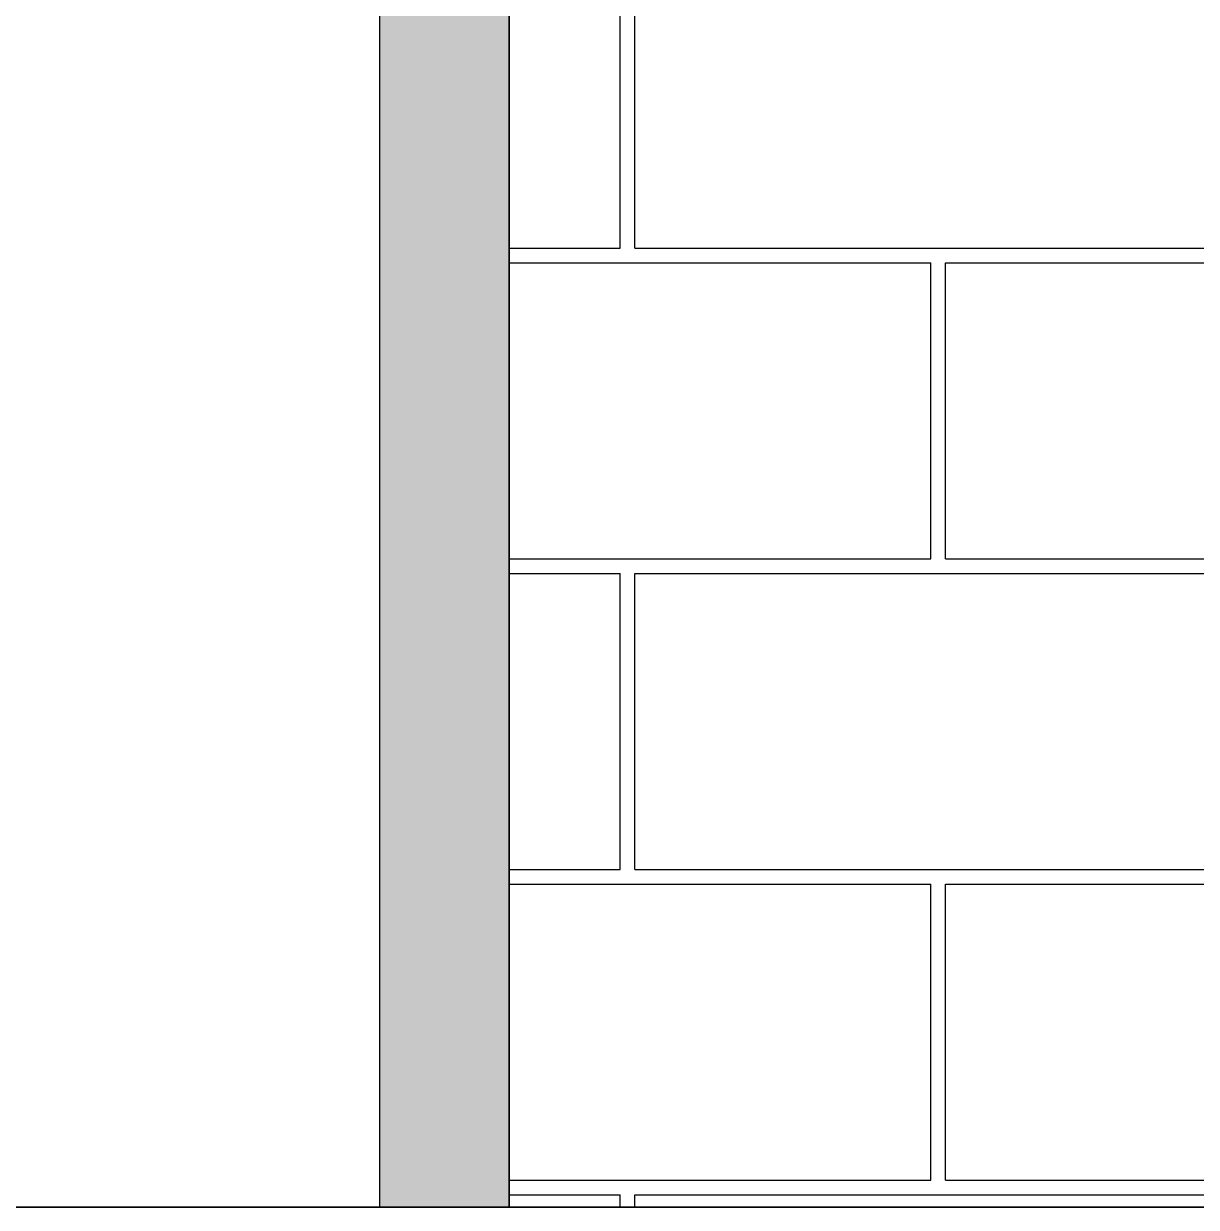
# Model space of a CAD drawing. Header units: inches. Extents: x 315041 to 662841, y -45540 to -35018.
# Drawn here: x 333323.7 to 333384.1, y -38110.2 to -38049.3 of the extents above; entities that cross this region are included whole.
import ezdxf

# ---------------------------------------------------------------- set-up
doc = ezdxf.new("R2010")
doc.units = ezdxf.units.IN
doc.header["$MEASUREMENT"] = 0
doc.layers.add('0_HATCH', color=252, linetype='Continuous', lineweight=9)
doc.layers.add('7', color=7, linetype='Continuous')

# ---------------------------------------------------------------- blocks, each defined once
blk = doc.blocks.new('A$C75D82031')
at = {"layer": '7', "color": 147, "linetype": 'Continuous'}
blk.add_lwpolyline([(12.331, 57.61), (581.669, 57.61), (581.669, 409.19), (12.331, 409.19)], close=True, dxfattribs=at)

msp = doc.modelspace()

# ---------------------------------------------------------------- hatches: boundary and pattern name
h = msp.add_hatch()
h.set_pattern_fill('AR-SAND', color=8, style=0)
h.set_pattern_definition([(37.5, (7131.1523, 466.4137), (-0.062993358, 1.926823769), [0, -1.52, 0, -1.7, 0, -1.625]), (7.5, (7131.1523, 466.4137), (1.769776705, 2.822146065), [0, -0.82, 0, -1.37, 0, -0.525]), (327.5, (7129.9223, 466.4137), (3.114141862, 0.0056590535), [0, -0.5, 0, -1.8, 0, -2.35]), (317.5, (7129.9223, 466.4137), (3.006126605, 0.877675565), [0, -0.25, 0, -1.18, 0, -1.35])])
h.paths.add_polyline_path([(333415.3701, -37975.1991), (333408.7034, -37975.1991), (333408.7034, -38025.2855), (333408.7034, -38110.2113), (333415.3701, -38110.2113)])
h.paths.add_polyline_path([(333348.7034, -38025.2855), (333348.7034, -37975.1929), (333342.0367, -37975.1929), (333342.0367, -38110.2113), (333348.7034, -38110.2113)])
h = msp.add_hatch()
h.set_pattern_fill('AR-B816C', color=8, scale=2, style=0)
h.set_pattern_definition([(0, (7131.152, 466.414), (16, 16), [31.25, -0.75]), (0, (7115.152, 467.164), (16, 16), [31.25, -0.75]), (90, (7131.152, 466.414), (-16, 16), [-16.75, 15.25]), (90, (7130.402, 466.414), (-16, 16), [-16.75, 15.25])])
h.paths.add_polyline_path([(333348.7034, -38110.2113), (333408.7034, -38110.2113), (333408.7034, -38025.2855), (333348.7034, -38025.2855)])

# ---------------------------------------------------------------- linework, layer by layer
at = {"color": 8}
for points in [[(333185.7734, -37758.6315), (333755.1113, -37758.6315), (333755.1113, -38110.2113), (333185.7734, -38110.2113)], [(333342.0367, -37975.1929), (333348.7034, -37975.1929), (333348.7034, -38110.2113), (333342.0367, -38110.2113)], [(333348.7034, -38025.2855), (333408.7034, -38025.2855), (333408.7034, -38110.2113), (333348.7034, -38110.2113)]]:
    msp.add_lwpolyline(points, close=True, dxfattribs=at)
at = {"layer": '0_HATCH'}
msp.add_lwpolyline([(333415.3701, -38110.2113), (333342.0367, -38110.2113), (333342.0367, -37975.1929), (333415.3701, -37975.1929)], close=True, dxfattribs=at)

# ---------------------------------------------------------------- block references
at = {"color": 1}
msp.add_blockref('A$C75D82031', (333173.4423, -38167.8214), dxfattribs=at)

doc.saveas('drawing.dxf')
